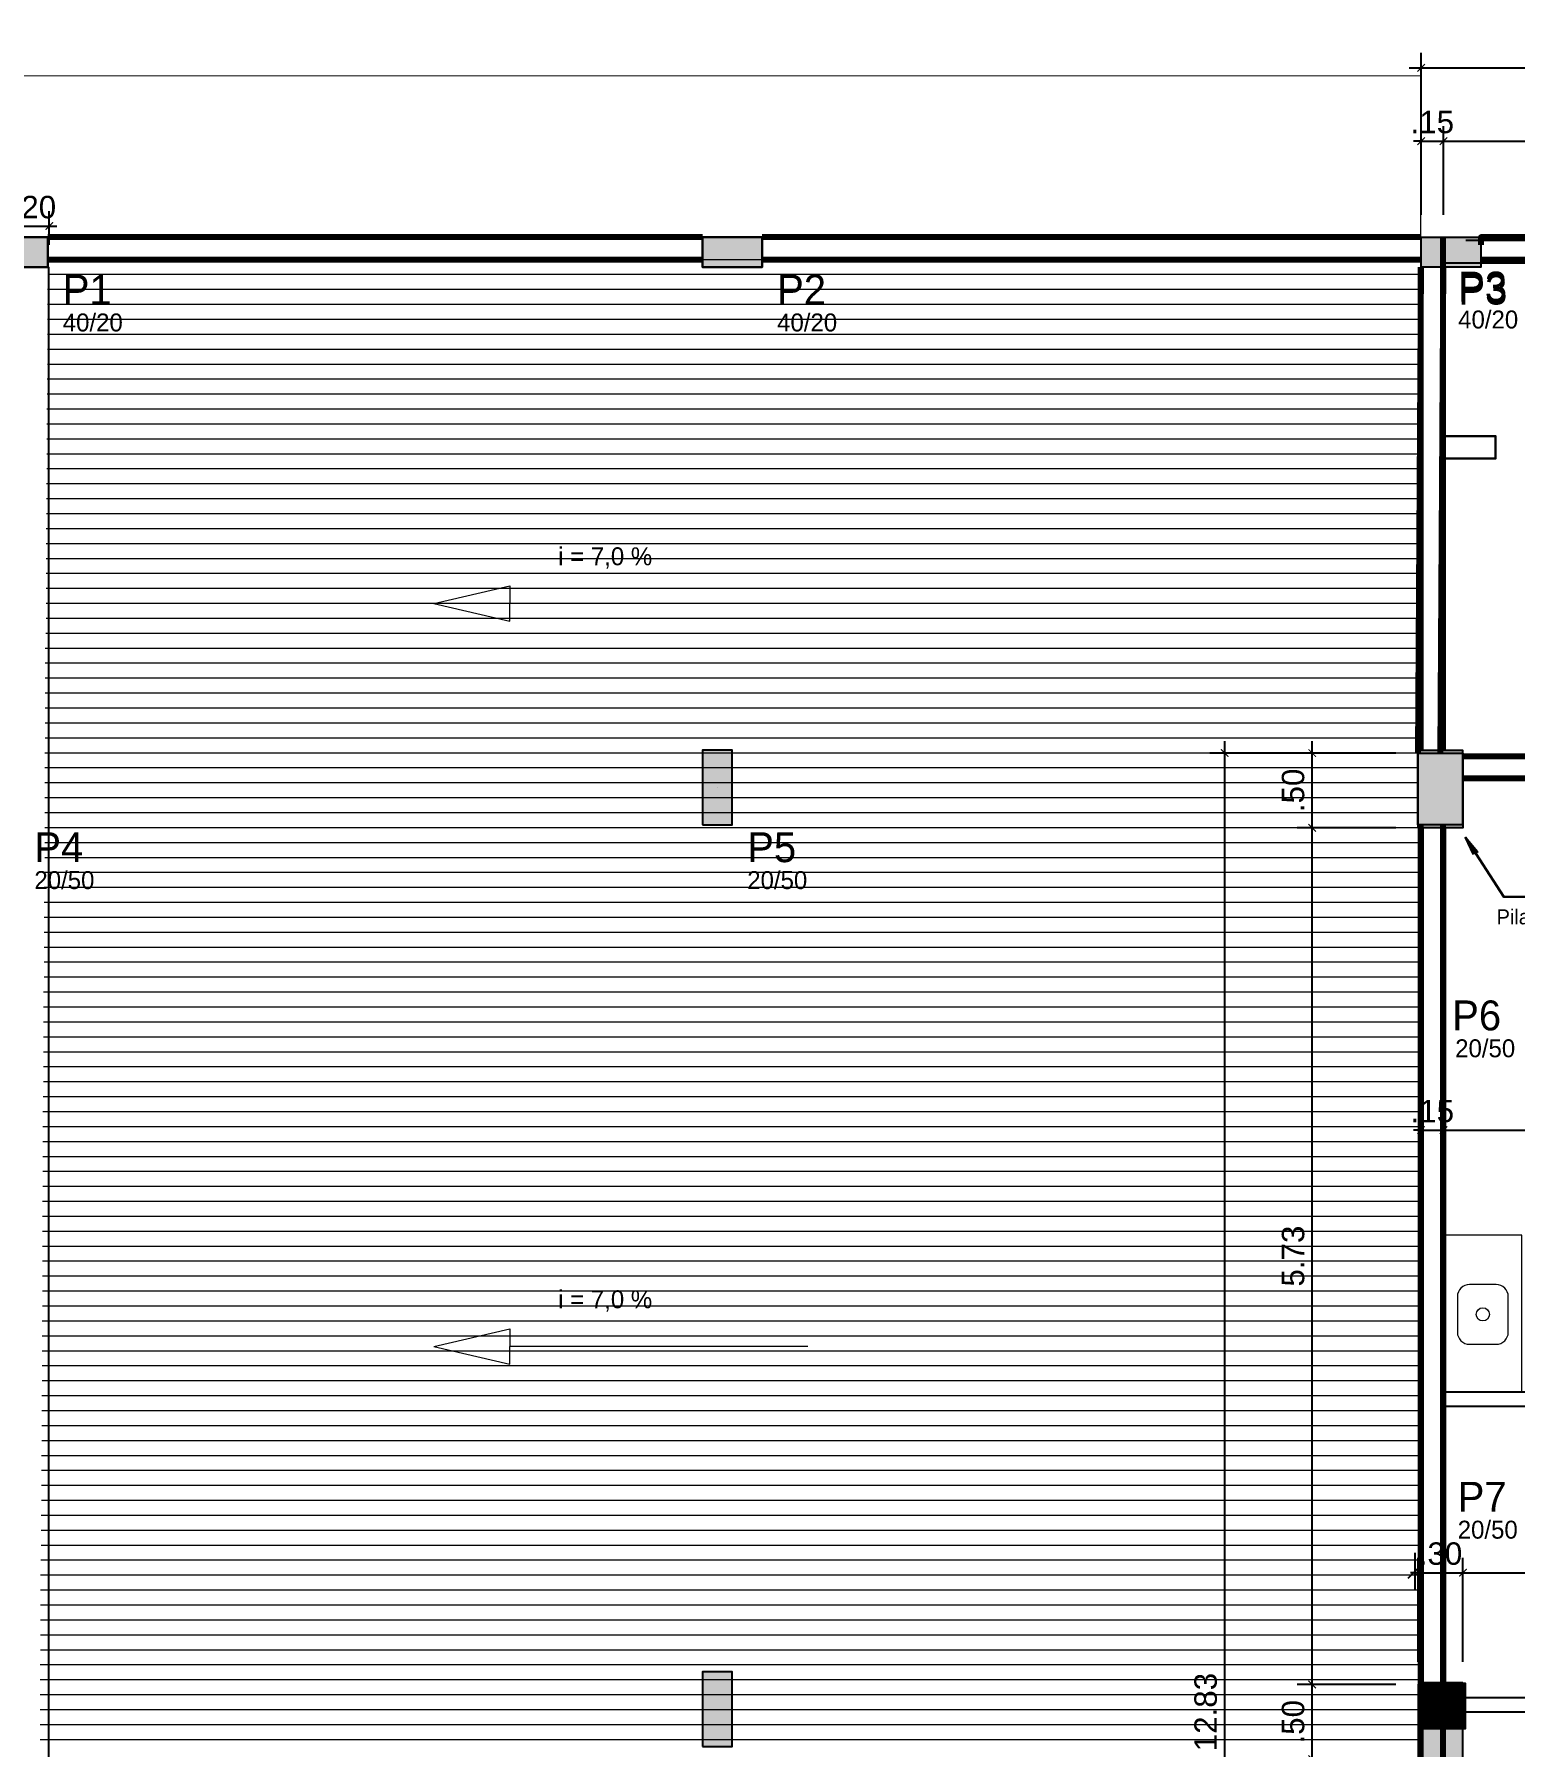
# Model space of a CAD drawing. Header units: metres. Extents: x -15851 to -15710, y 6781 to 6850.
# Drawn here: x -15826.43 to -15816.52, y 6796.07 to 6807.52 of the extents above; entities that cross this region are included whole.
import ezdxf

# ---------------------------------------------------------------- set-up
doc = ezdxf.new("R2010")
doc.units = ezdxf.units.M
for name, color, linetype in [('1', 1, 'Continuous'), ('3', 3, 'Continuous'), ('Aguas Pluviais', 160, 'Continuous'), ('Calha', 4, 'Continuous'), ('Divisórias de Gesso Acartonado', 42, 'Continuous'), ('pilares', 253, 'Continuous')]:
    doc.layers.add(name, color=color, linetype=linetype)
for name, color, linetype, lineweight in [('cota', 18, 'Continuous', 9), ('linha', 1, 'Continuous', 9), ('Linha 3', 3, 'Continuous', 30), ('linha2', 2, 'Continuous', 20), ('parede', 8, 'Continuous', 80)]:
    doc.layers.add(name, color=color, linetype=linetype, lineweight=lineweight)
doc.styles.add('arial', font='arial.ttf')
doc.dimstyles.new('1-50', dxfattribs={"dimtxt": 0.15, "dimasz": 0.05, "dimexe": 0.1, "dimexo": 0.15, "dimgap": 0.05, "dimtad": 1, "dimzin": 4, "dimdsep": 46, "dimtxsty": 'arial', "dimblk": 'ARCHTICK', "dimcen": 0, "dimdle": 0.08, "dimclrd": 256, "dimclre": 256, "dimclrt": 256, "dimadec": 1, "dimazin": 0, "dimtfac": 1, "dimtix": 1, "dimtmove": 0, "dimatfit": 0, "dimldrblk": 'ARCHTICK', "dimfxl": 1, "dimtolj": 1, "dimarcsym": 0})

# ---------------------------------------------------------------- blocks, each defined once
blk = doc.blocks.new('_ArchTick')
at = {"color": 0, "linetype": 'ByBlock', "const_width": 0.15}
blk.add_lwpolyline([(-0.5, -0.5), (0.5, 0.5)], dxfattribs=at)
blk = doc.blocks.new('*D47')
at = {"layer": 'cota', "lineweight": -2, "transparency": 16777216}
for p, q in [((-15817.147, 6806.317), (-15817.147, 6806.91)), ((-15816.997, 6806.317), (-15816.997, 6806.91)), ((-15817.147, 6806.81), (-15817.197, 6806.81)), ((-15817.147, 6806.81), (-15816.997, 6806.81)), ((-15816.997, 6806.81), (-15816.947, 6806.81))]:
    blk.add_line(p, q, dxfattribs=at)
at = {"layer": 'Defpoints', "color": 0, "transparency": 16777216}
for p in [(-15816.997, 6806.81), (-15817.147, 6806.167), (-15816.997, 6806.167)]:
    blk.add_point(p, dxfattribs=at)
at = {"layer": 'cota', "lineweight": -2, "transparency": 16777216, "xscale": 0.05, "yscale": 0.05, "zscale": 0.05}
blk.add_blockref('_ArchTick', (-15817.147, 6806.81), dxfattribs=at)
at = {"layer": 'cota', "lineweight": -2, "transparency": 16777216, "xscale": 0.05, "yscale": 0.05, "zscale": 0.05, "rotation": 180}
blk.add_blockref('_ArchTick', (-15816.997, 6806.81), dxfattribs=at)
at = {"layer": 'cota', "transparency": 16777216, "insert": (-15817.072, 6806.937), "char_height": 0.15, "attachment_point": 5, "style": 'arial'}
blk.add_mtext('\\A1;.15', dxfattribs=at)
blk = doc.blocks.new('*D48')
at = {"layer": 'cota', "lineweight": -2, "transparency": 16777216}
for p, q in [((-15816.997, 6806.317), (-15816.997, 6806.91)), ((-15812.137, 6806.317), (-15812.137, 6806.91)), ((-15817.077, 6806.81), (-15812.057, 6806.81))]:
    blk.add_line(p, q, dxfattribs=at)
at = {"layer": 'Defpoints', "color": 0, "transparency": 16777216}
for p in [(-15812.137, 6806.81), (-15816.997, 6806.167), (-15812.137, 6806.167)]:
    blk.add_point(p, dxfattribs=at)
at = {"layer": 'cota', "lineweight": -2, "transparency": 16777216, "xscale": 0.05, "yscale": 0.05, "zscale": 0.05, "rotation": 180}
blk.add_blockref('_ArchTick', (-15816.997, 6806.81), dxfattribs=at)
at = {"layer": 'cota', "lineweight": -2, "transparency": 16777216, "xscale": 0.05, "yscale": 0.05, "zscale": 0.05}
blk.add_blockref('_ArchTick', (-15812.137, 6806.81), dxfattribs=at)
at = {"layer": 'cota', "transparency": 16777216, "insert": (-15814.567, 6806.937), "char_height": 0.15, "attachment_point": 5, "style": 'arial'}
blk.add_mtext('\\A1;4.86', dxfattribs=at)
blk = doc.blocks.new('*D63')
at = {"layer": 'cota', "lineweight": -2, "transparency": 16777216}
for p, q in [((-15817.147, 6806.317), (-15817.147, 6807.4)), ((-15792.987, 6806.317), (-15792.987, 6807.4)), ((-15817.227, 6807.3), (-15792.907, 6807.3))]:
    blk.add_line(p, q, dxfattribs=at)
at = {"layer": 'Defpoints', "color": 0, "transparency": 16777216}
for p in [(-15792.987, 6807.3), (-15817.147, 6806.167), (-15792.987, 6806.167)]:
    blk.add_point(p, dxfattribs=at)
at = {"layer": 'cota', "lineweight": -2, "transparency": 16777216, "xscale": 0.05, "yscale": 0.05, "zscale": 0.05, "rotation": 180}
blk.add_blockref('_ArchTick', (-15817.147, 6807.3), dxfattribs=at)
at = {"layer": 'cota', "lineweight": -2, "transparency": 16777216, "xscale": 0.05, "yscale": 0.05, "zscale": 0.05}
blk.add_blockref('_ArchTick', (-15792.987, 6807.3), dxfattribs=at)
at = {"layer": 'cota', "transparency": 16777216, "insert": (-15805.067, 6807.427), "char_height": 0.15, "attachment_point": 5, "style": 'arial'}
blk.add_mtext('\\A1;24.16', dxfattribs=at)
blk = doc.blocks.new('*D67')
at = {"layer": 'cota', "lineweight": -2, "transparency": 16777216}
for p, q in [((-15817.317, 6796.487), (-15817.976, 6796.487)), ((-15817.876, 6795.907), (-15817.876, 6796.567)), ((-15817.317, 6795.987), (-15817.976, 6795.987))]:
    blk.add_line(p, q, dxfattribs=at)
at = {"layer": 'Defpoints', "color": 0, "transparency": 16777216}
for p in [(-15817.876, 6796.487), (-15817.167, 6796.487), (-15817.167, 6795.987)]:
    blk.add_point(p, dxfattribs=at)
at = {"layer": 'cota', "lineweight": -2, "transparency": 16777216, "xscale": 0.05, "yscale": 0.05, "zscale": 0.05}
for p, rotation in [((-15817.876, 6796.487), 90), ((-15817.876, 6795.987), 270)]:
    blk.add_blockref('_ArchTick', p, dxfattribs=dict(at, rotation=rotation))
at = {"layer": 'cota', "transparency": 16777216, "insert": (-15818.003, 6796.237), "char_height": 0.15, "attachment_point": 5, "rotation": 90, "style": 'arial'}
blk.add_mtext('\\A1;.50', dxfattribs=at)
blk = doc.blocks.new('*D68')
at = {"layer": 'cota', "lineweight": -2, "transparency": 16777216}
for p, q in [((-15817.317, 6802.217), (-15817.976, 6802.217)), ((-15817.876, 6796.407), (-15817.876, 6802.297)), ((-15817.317, 6796.487), (-15817.976, 6796.487))]:
    blk.add_line(p, q, dxfattribs=at)
at = {"layer": 'Defpoints', "color": 0, "transparency": 16777216}
for p in [(-15817.876, 6802.217), (-15817.167, 6802.217), (-15817.167, 6796.487)]:
    blk.add_point(p, dxfattribs=at)
at = {"layer": 'cota', "lineweight": -2, "transparency": 16777216, "xscale": 0.05, "yscale": 0.05, "zscale": 0.05}
for p, rotation in [((-15817.876, 6802.217), 90), ((-15817.876, 6796.487), 270)]:
    blk.add_blockref('_ArchTick', p, dxfattribs=dict(at, rotation=rotation))
at = {"layer": 'cota', "transparency": 16777216, "insert": (-15818.003, 6799.352), "char_height": 0.15, "attachment_point": 5, "rotation": 90, "style": 'arial'}
blk.add_mtext('\\A1;5.73', dxfattribs=at)
blk = doc.blocks.new('*D69')
at = {"layer": 'cota', "lineweight": -2, "transparency": 16777216}
for p, q in [((-15817.876, 6802.137), (-15817.876, 6802.797)), ((-15817.317, 6802.717), (-15817.976, 6802.717)), ((-15817.317, 6802.217), (-15817.976, 6802.217))]:
    blk.add_line(p, q, dxfattribs=at)
at = {"layer": 'Defpoints', "color": 0, "transparency": 16777216}
for p in [(-15817.876, 6802.717), (-15817.167, 6802.717), (-15817.167, 6802.217)]:
    blk.add_point(p, dxfattribs=at)
at = {"layer": 'cota', "lineweight": -2, "transparency": 16777216, "xscale": 0.05, "yscale": 0.05, "zscale": 0.05}
for p, rotation in [((-15817.876, 6802.717), 90), ((-15817.876, 6802.217), 270)]:
    blk.add_blockref('_ArchTick', p, dxfattribs=dict(at, rotation=rotation))
at = {"layer": 'cota', "transparency": 16777216, "insert": (-15818.003, 6802.467), "char_height": 0.15, "attachment_point": 5, "rotation": 90, "style": 'arial'}
blk.add_mtext('\\A1;.50', dxfattribs=at)
blk = doc.blocks.new('*D84')
at = {"layer": 'cota', "lineweight": -2, "transparency": 16777216}
for p, q in [((-15818.461, 6789.807), (-15818.461, 6802.797)), ((-15817.317, 6802.717), (-15818.561, 6802.717)), ((-15817.317, 6789.887), (-15818.561, 6789.887))]:
    blk.add_line(p, q, dxfattribs=at)
at = {"layer": 'Defpoints', "color": 0, "transparency": 16777216}
for p in [(-15818.461, 6802.717), (-15817.167, 6802.717), (-15817.167, 6789.887)]:
    blk.add_point(p, dxfattribs=at)
at = {"layer": 'cota', "lineweight": -2, "transparency": 16777216, "xscale": 0.05, "yscale": 0.05, "zscale": 0.05}
for p, rotation in [((-15818.461, 6802.717), 90), ((-15818.461, 6789.887), 270)]:
    blk.add_blockref('_ArchTick', p, dxfattribs=dict(at, rotation=rotation))
at = {"layer": 'cota', "transparency": 16777216, "insert": (-15818.588, 6796.302), "char_height": 0.15, "attachment_point": 5, "rotation": 90, "style": 'arial'}
blk.add_mtext('\\A1;12.83', dxfattribs=at)
blk = doc.blocks.new('*D85')
at = {"layer": 'cota', "lineweight": -2, "transparency": 16777216}
for p, q in [((-15817.167, 6796.637), (-15817.167, 6797.334)), ((-15816.867, 6796.637), (-15816.867, 6797.334)), ((-15817.167, 6797.234), (-15817.217, 6797.234)), ((-15817.167, 6797.234), (-15816.867, 6797.234)), ((-15816.867, 6797.234), (-15816.817, 6797.234))]:
    blk.add_line(p, q, dxfattribs=at)
at = {"layer": 'Defpoints', "color": 0, "transparency": 16777216}
for p in [(-15816.867, 6797.234), (-15817.167, 6796.487), (-15816.867, 6796.487)]:
    blk.add_point(p, dxfattribs=at)
at = {"layer": 'cota', "lineweight": -2, "transparency": 16777216, "xscale": 0.05, "yscale": 0.05, "zscale": 0.05}
blk.add_blockref('_ArchTick', (-15817.167, 6797.234), dxfattribs=at)
at = {"layer": 'cota', "lineweight": -2, "transparency": 16777216, "xscale": 0.05, "yscale": 0.05, "zscale": 0.05, "rotation": 180}
blk.add_blockref('_ArchTick', (-15816.867, 6797.234), dxfattribs=at)
at = {"layer": 'cota', "transparency": 16777216, "insert": (-15817.017, 6797.361), "char_height": 0.15, "attachment_point": 5, "style": 'arial'}
blk.add_mtext('\\A1;.30', dxfattribs=at)
blk = doc.blocks.new('*D86')
at = {"layer": 'cota', "lineweight": -2, "transparency": 16777216}
for p, q in [((-15816.867, 6796.637), (-15816.867, 6797.334)), ((-15812.387, 6796.637), (-15812.387, 6797.334)), ((-15816.947, 6797.234), (-15812.307, 6797.234))]:
    blk.add_line(p, q, dxfattribs=at)
at = {"layer": 'Defpoints', "color": 0, "transparency": 16777216}
for p in [(-15812.387, 6797.234), (-15816.867, 6796.487), (-15812.387, 6796.487)]:
    blk.add_point(p, dxfattribs=at)
at = {"layer": 'cota', "lineweight": -2, "transparency": 16777216, "xscale": 0.05, "yscale": 0.05, "zscale": 0.05, "rotation": 180}
blk.add_blockref('_ArchTick', (-15816.867, 6797.234), dxfattribs=at)
at = {"layer": 'cota', "lineweight": -2, "transparency": 16777216, "xscale": 0.05, "yscale": 0.05, "zscale": 0.05}
blk.add_blockref('_ArchTick', (-15812.387, 6797.234), dxfattribs=at)
at = {"layer": 'cota', "transparency": 16777216, "insert": (-15815.41, 6797.361), "char_height": 0.15, "attachment_point": 5, "style": 'arial'}
blk.add_mtext('\\A1;4.48', dxfattribs=at)
blk = doc.blocks.new('*D124')
at = {"layer": 'cota', "lineweight": -2, "transparency": 16777216}
for p, q in [((-15817.147, 6800.345), (-15817.147, 6800.295)), ((-15816.997, 6800.345), (-15816.997, 6800.295)), ((-15817.147, 6800.195), (-15817.197, 6800.195)), ((-15817.147, 6800.195), (-15816.997, 6800.195)), ((-15816.997, 6800.195), (-15816.947, 6800.195))]:
    blk.add_line(p, q, dxfattribs=at)
at = {"layer": 'Defpoints', "color": 0, "transparency": 16777216}
for p in [(-15817.147, 6800.195), (-15816.997, 6800.195), (-15816.997, 6800.195)]:
    blk.add_point(p, dxfattribs=at)
at = {"layer": 'cota', "lineweight": -2, "transparency": 16777216, "xscale": 0.05, "yscale": 0.05, "zscale": 0.05}
blk.add_blockref('_ArchTick', (-15817.147, 6800.195), dxfattribs=at)
at = {"layer": 'cota', "lineweight": -2, "transparency": 16777216, "xscale": 0.05, "yscale": 0.05, "zscale": 0.05, "rotation": 180}
blk.add_blockref('_ArchTick', (-15816.997, 6800.195), dxfattribs=at)
at = {"layer": 'cota', "transparency": 16777216, "insert": (-15817.072, 6800.321), "char_height": 0.15, "attachment_point": 5, "style": 'arial'}
blk.add_mtext('\\A1;.15', dxfattribs=at)
blk = doc.blocks.new('*D125')
at = {"layer": 'cota', "lineweight": -2, "transparency": 16777216}
for p, q in [((-15810.057, 6800.387), (-15810.057, 6800.095)), ((-15816.997, 6800.345), (-15816.997, 6800.295)), ((-15817.077, 6800.195), (-15809.977, 6800.195))]:
    blk.add_line(p, q, dxfattribs=at)
at = {"layer": 'Defpoints', "color": 0, "transparency": 16777216}
for p in [(-15810.057, 6800.537), (-15816.997, 6800.195), (-15810.057, 6800.195)]:
    blk.add_point(p, dxfattribs=at)
at = {"layer": 'cota', "lineweight": -2, "transparency": 16777216, "xscale": 0.05, "yscale": 0.05, "zscale": 0.05, "rotation": 180}
blk.add_blockref('_ArchTick', (-15816.997, 6800.195), dxfattribs=at)
at = {"layer": 'cota', "lineweight": -2, "transparency": 16777216, "xscale": 0.05, "yscale": 0.05, "zscale": 0.05}
blk.add_blockref('_ArchTick', (-15810.057, 6800.195), dxfattribs=at)
at = {"layer": 'cota', "transparency": 16777216, "insert": (-15813.527, 6800.321), "char_height": 0.15, "attachment_point": 5, "style": 'arial'}
blk.add_mtext('\\A1;6.94', dxfattribs=at)
blk = doc.blocks.new('*D695')
at = {"layer": 'cota', "lineweight": -2, "transparency": 16777216}
for p, q in [((-15815.9, 6806.147), (-15815.9, 6806.197)), ((-15816.847, 6806.147), (-15815.8, 6806.147)), ((-15815.9, 6806.147), (-15815.9, 6805.997)), ((-15816.997, 6805.997), (-15815.8, 6805.997)), ((-15815.9, 6805.997), (-15815.9, 6805.947))]:
    blk.add_line(p, q, dxfattribs=at)
at = {"layer": 'Defpoints', "color": 0, "transparency": 16777216}
for p in [(-15816.997, 6806.147), (-15817.147, 6805.997), (-15815.9, 6805.997)]:
    blk.add_point(p, dxfattribs=at)
at = {"layer": 'cota', "lineweight": -2, "transparency": 16777216, "xscale": 0.05, "yscale": 0.05, "zscale": 0.05}
for p, rotation in [((-15815.9, 6806.147), 270), ((-15815.9, 6805.997), 90)]:
    blk.add_blockref('_ArchTick', p, dxfattribs=dict(at, rotation=rotation))
at = {"layer": 'cota', "transparency": 16777216, "insert": (-15816.027, 6806.072), "char_height": 0.15, "attachment_point": 5, "rotation": 90, "style": 'arial'}
blk.add_mtext('\\A1;.15', dxfattribs=at)
blk = doc.blocks.new('*D699')
at = {"layer": 'cota', "lineweight": -2, "transparency": 16777216}
for p, q in [((-15826.526, 6806.117), (-15826.526, 6806.342)), ((-15826.326, 6806.117), (-15826.326, 6806.342)), ((-15826.526, 6806.242), (-15826.576, 6806.242)), ((-15826.526, 6806.242), (-15826.326, 6806.242)), ((-15826.326, 6806.242), (-15826.276, 6806.242))]:
    blk.add_line(p, q, dxfattribs=at)
at = {"layer": 'Defpoints', "color": 0, "transparency": 16777216}
for p in [(-15826.326, 6806.242), (-15826.526, 6805.967), (-15826.326, 6805.967)]:
    blk.add_point(p, dxfattribs=at)
at = {"layer": 'cota', "lineweight": -2, "transparency": 16777216, "xscale": 0.05, "yscale": 0.05, "zscale": 0.05}
blk.add_blockref('_ArchTick', (-15826.526, 6806.242), dxfattribs=at)
at = {"layer": 'cota', "lineweight": -2, "transparency": 16777216, "xscale": 0.05, "yscale": 0.05, "zscale": 0.05, "rotation": 180}
blk.add_blockref('_ArchTick', (-15826.326, 6806.242), dxfattribs=at)
at = {"layer": 'cota', "transparency": 16777216, "insert": (-15826.426, 6806.368), "char_height": 0.15, "attachment_point": 5, "style": 'arial'}
blk.add_mtext('\\A1;.20', dxfattribs=at)

msp = doc.modelspace()

# ---------------------------------------------------------------- hatches: boundary and pattern name
at = {"layer": 'pilares'}
h = msp.add_hatch(color=256, dxfattribs=at)
h.dxf.hatch_style = 1
h.paths.add_polyline_path([(-15826.436, 6790.407), (-15826.736, 6790.407), (-15826.736, 6789.907), (-15826.436, 6789.907)])
h.paths.add_polyline_path([(-15821.656, 6790.407), (-15821.956, 6790.407), (-15821.956, 6789.907), (-15821.656, 6789.907)])
h.paths.add_polyline_path([(-15826.526, 6802.737), (-15826.726, 6802.737), (-15826.726, 6802.237), (-15826.526, 6802.237)])
h.paths.add_polyline_path([(-15826.336, 6806.167), (-15826.736, 6806.167), (-15826.736, 6805.967), (-15826.336, 6805.967)])
h = msp.add_hatch(color=256, dxfattribs=at)
h.dxf.hatch_style = 1
h.paths.add_polyline_path([(-15821.556, 6806.167), (-15821.956, 6806.167), (-15821.956, 6805.967), (-15821.556, 6805.967)])
h = msp.add_hatch(color=256, dxfattribs=at)
h.paths.add_polyline_path([(-15792.967, 6790.387), (-15793.267, 6790.387), (-15793.267, 6789.887), (-15792.967, 6789.887)])
h.paths.add_polyline_path([(-15792.967, 6796.487), (-15793.267, 6796.487), (-15793.267, 6795.987), (-15792.967, 6795.987)])
h.paths.add_polyline_path([(-15792.967, 6802.717), (-15793.267, 6802.717), (-15793.267, 6802.217), (-15792.967, 6802.217)])
h.paths.add_polyline_path([(-15797.747, 6802.717), (-15798.047, 6802.717), (-15798.047, 6802.217), (-15797.747, 6802.217)])
h.paths.add_polyline_path([(-15797.747, 6796.487), (-15798.047, 6796.487), (-15798.047, 6795.987), (-15797.747, 6795.987)])
h.paths.add_polyline_path([(-15797.747, 6790.387), (-15798.047, 6790.387), (-15798.047, 6789.887), (-15797.747, 6789.887)])
h.paths.add_polyline_path([(-15797.897, 6787.337), (-15798.197, 6787.337), (-15798.197, 6787.137), (-15797.897, 6787.137)])
h.paths.add_polyline_path([(-15802.527, 6787.337), (-15802.827, 6787.337), (-15802.827, 6787.137), (-15802.527, 6787.137)])
h.paths.add_polyline_path([(-15805.217, 6787.337), (-15805.517, 6787.337), (-15805.517, 6787.137), (-15805.217, 6787.137)])
h.paths.add_polyline_path([(-15807.307, 6790.387), (-15807.607, 6790.387), (-15807.607, 6789.887), (-15807.307, 6789.887)])
h.paths.add_polyline_path([(-15812.087, 6790.387), (-15812.387, 6790.387), (-15812.387, 6790.237), (-15812.387, 6789.887), (-15812.087, 6789.887)])
h.paths.add_polyline_path([(-15816.867, 6790.387), (-15817.167, 6790.387), (-15817.167, 6789.887), (-15816.867, 6789.887)])
h.paths.add_polyline_path([(-15816.867, 6796.487), (-15817.167, 6796.487), (-15817.167, 6795.987), (-15816.867, 6795.987)])
h.paths.add_polyline_path([(-15812.087, 6796.487), (-15812.387, 6796.487), (-15812.387, 6795.987), (-15812.087, 6795.987)])
h.paths.add_polyline_path([(-15807.307, 6796.487), (-15807.607, 6796.487), (-15807.607, 6795.987), (-15807.307, 6795.987)])
h.paths.add_polyline_path([(-15802.527, 6796.487), (-15802.827, 6796.487), (-15802.827, 6795.987), (-15802.527, 6795.987)])
h.paths.add_polyline_path([(-15800.077, 6800.737), (-15800.377, 6800.737), (-15800.377, 6800.537), (-15800.077, 6800.537)])
h.paths.add_polyline_path([(-15802.642, 6802.717), (-15802.942, 6802.717), (-15802.942, 6802.217), (-15802.642, 6802.217)])
h.paths.add_polyline_path([(-15804.917, 6800.737), (-15805.217, 6800.737), (-15805.217, 6800.537), (-15804.917, 6800.537)])
h.paths.add_polyline_path([(-15809.757, 6800.737), (-15810.057, 6800.737), (-15810.057, 6800.537), (-15809.757, 6800.537)])
h.paths.add_polyline_path([(-15807.112, 6802.717), (-15807.412, 6802.717), (-15807.412, 6802.217), (-15807.112, 6802.217)])
h.paths.add_polyline_path([(-15812.087, 6802.717), (-15812.387, 6802.717), (-15812.387, 6802.217), (-15812.087, 6802.217)])
h.paths.add_polyline_path([(-15816.867, 6802.717), (-15817.167, 6802.717), (-15817.167, 6802.217), (-15816.867, 6802.217)])
h.paths.add_polyline_path([(-15811.737, 6806.167), (-15812.137, 6806.167), (-15812.137, 6805.967), (-15811.737, 6805.967)])
h.paths.add_polyline_path([(-15807.257, 6806.167), (-15807.657, 6806.167), (-15807.657, 6805.967), (-15807.257, 6805.967)])
h.paths.add_polyline_path([(-15802.477, 6806.167), (-15802.877, 6806.167), (-15802.877, 6805.967), (-15802.477, 6805.967)])
h.paths.add_polyline_path([(-15798.007, 6806.167), (-15798.407, 6806.167), (-15798.407, 6805.967), (-15798.007, 6805.967)])
at = {"layer": 'pilares', "true_color": 0x939598, "transparency": 33554666}
h = msp.add_hatch(color=252, dxfattribs=at)
h.dxf.hatch_style = 1
h.paths.add_polyline_path([(-15816.747, 6806.167), (-15817.147, 6806.167), (-15817.147, 6805.967), (-15816.747, 6805.967)])
at = {"layer": 'pilares', "linetype": 'Continuous'}
h = msp.add_hatch(color=256, dxfattribs=at)
h.dxf.hatch_style = 1
h.paths.add_polyline_path([(-15816.869, 6802.737), (-15817.169, 6802.737), (-15817.169, 6802.237), (-15816.869, 6802.237)])

# ---------------------------------------------------------------- linework, layer by layer
at = {"layer": '1', "linetype": 'Continuous'}
for p, q in [((-15817.233, 6797.198), (-15817.145, 6797.286)), ((-15817.189, 6797.367), (-15817.189, 6797.117)), ((-15821.856, 6796.322), (-15821.856, 6796.322))]:
    msp.add_line(p, q, dxfattribs=at)
msp.add_lwpolyline([(-15821.956, 6806.167), (-15821.556, 6806.167), (-15821.556, 6805.967), (-15821.956, 6805.967), (-15821.956, 6806.167)], dxfattribs=at)
msp.add_solid([(-15821.956, 6805.967), (-15821.956, 6806.167), (-15821.956, 6805.967)], dxfattribs=at)
at = {"layer": 'Aguas Pluviais', "linetype": 'Continuous'}
msp.add_lwpolyline([(-15821.956, 6805.967), (-15821.556, 6805.967), (-15821.556, 6806.167), (-15821.956, 6806.167), (-15821.956, 6805.967)], dxfattribs=at)
at = {"layer": 'Calha'}
msp.add_lwpolyline([(-15826.526, 6805.967), (-15826.331, 6805.967), (-15826.331, 6790.457), (-15826.526, 6790.457)], close=True, dxfattribs=at)
at = {"layer": 'Divisórias de Gesso Acartonado'}
for p, q in [((-15812.132, 6798.442), (-15816.997, 6798.442)), ((-15812.227, 6798.347), (-15816.997, 6798.347)), ((-15812.387, 6796.397), (-15816.867, 6796.397)), ((-15812.387, 6796.302), (-15816.867, 6796.302))]:
    msp.add_line(p, q, dxfattribs=at)
at = {"layer": 'linha'}
for p, q in [((-15823.754, 6803.717), (-15823.245, 6803.835)), ((-15823.245, 6803.835), (-15823.245, 6803.717)), ((-15823.754, 6803.717), (-15823.245, 6803.599)), ((-15821.25, 6803.717), (-15823.245, 6803.717)), ((-15823.245, 6803.599), (-15823.245, 6803.717)), ((-15823.754, 6798.747), (-15823.245, 6798.865)), ((-15823.245, 6798.865), (-15823.245, 6798.747)), ((-15823.754, 6798.747), (-15823.245, 6798.629)), ((-15821.25, 6798.747), (-15823.245, 6798.747)), ((-15823.245, 6798.629), (-15823.245, 6798.747))]:
    msp.add_line(p, q, dxfattribs=at)
for points in [[(-15817.147, 6806.017), (-15826.336, 6806.017)], [(-15817.147, 6805.917), (-15826.336, 6805.917)], [(-15817.149, 6805.817), (-15826.338, 6805.817)], [(-15817.149, 6805.717), (-15826.338, 6805.717)], [(-15817.149, 6805.617), (-15826.338, 6805.617)], [(-15817.149, 6805.517), (-15826.338, 6805.517)], [(-15817.149, 6805.417), (-15826.338, 6805.417)], [(-15817.15, 6805.317), (-15826.339, 6805.317)], [(-15817.151, 6805.217), (-15826.34, 6805.217)], [(-15817.151, 6805.117), (-15826.34, 6805.117)], [(-15817.154, 6805.017), (-15826.343, 6805.017)], [(-15817.154, 6804.917), (-15826.343, 6804.917)], [(-15817.154, 6804.817), (-15826.343, 6804.817)], [(-15817.154, 6804.717), (-15826.343, 6804.717)], [(-15817.154, 6804.617), (-15826.343, 6804.617)], [(-15817.155, 6804.517), (-15826.344, 6804.517)], [(-15817.155, 6804.417), (-15826.344, 6804.417)], [(-15817.155, 6804.317), (-15826.344, 6804.317)], [(-15817.158, 6804.217), (-15826.347, 6804.217)], [(-15817.158, 6804.117), (-15826.347, 6804.117)], [(-15817.158, 6804.017), (-15826.347, 6804.017)], [(-15817.158, 6803.917), (-15826.347, 6803.917)], [(-15817.158, 6803.817), (-15826.347, 6803.817)], [(-15817.159, 6803.717), (-15826.348, 6803.717)], [(-15817.159, 6803.617), (-15826.348, 6803.617)], [(-15817.161, 6803.517), (-15826.35, 6803.517)], [(-15817.164, 6803.417), (-15826.353, 6803.417)], [(-15817.164, 6803.317), (-15826.353, 6803.317)], [(-15817.164, 6803.217), (-15826.353, 6803.217)], [(-15817.164, 6803.117), (-15826.353, 6803.117)], [(-15817.164, 6803.017), (-15826.353, 6803.017)], [(-15817.164, 6802.917), (-15826.354, 6802.917)], [(-15817.165, 6802.817), (-15826.354, 6802.817)], [(-15817.166, 6802.717), (-15826.355, 6802.717)], [(-15817.166, 6802.617), (-15826.355, 6802.617)], [(-15817.166, 6802.517), (-15826.355, 6802.517)], [(-15817.166, 6802.417), (-15826.355, 6802.417)], [(-15817.166, 6802.317), (-15826.355, 6802.317)], [(-15817.167, 6802.217), (-15826.356, 6802.217)], [(-15817.149, 6802.117), (-15826.356, 6802.117)], [(-15817.149, 6802.017), (-15826.357, 6802.017)], [(-15817.149, 6801.917), (-15826.36, 6801.917)], [(-15817.149, 6801.817), (-15826.36, 6801.817)], [(-15817.149, 6801.717), (-15826.36, 6801.717)], [(-15817.149, 6801.617), (-15826.36, 6801.617)], [(-15817.149, 6801.517), (-15826.36, 6801.517)], [(-15817.149, 6801.417), (-15826.36, 6801.417)], [(-15817.149, 6801.317), (-15826.361, 6801.317)], [(-15817.149, 6801.217), (-15826.361, 6801.217)], [(-15817.149, 6801.117), (-15826.364, 6801.117)], [(-15817.149, 6801.017), (-15826.364, 6801.017)], [(-15817.149, 6800.917), (-15826.364, 6800.917)], [(-15817.149, 6800.817), (-15826.364, 6800.817)], [(-15817.149, 6800.717), (-15826.364, 6800.717)], [(-15817.149, 6800.617), (-15826.364, 6800.617)], [(-15817.149, 6800.517), (-15826.365, 6800.517)], [(-15817.149, 6800.417), (-15826.367, 6800.417)], [(-15817.149, 6800.317), (-15826.37, 6800.317)], [(-15817.149, 6800.217), (-15826.37, 6800.217)], [(-15817.149, 6800.117), (-15826.37, 6800.117)], [(-15817.149, 6800.017), (-15826.37, 6800.017)], [(-15817.149, 6799.917), (-15826.37, 6799.917)], [(-15817.149, 6799.817), (-15826.37, 6799.817)], [(-15817.149, 6799.717), (-15826.371, 6799.717)], [(-15817.149, 6799.617), (-15826.371, 6799.617)], [(-15817.149, 6799.517), (-15826.371, 6799.517)], [(-15817.149, 6799.417), (-15826.371, 6799.417)], [(-15817.149, 6799.317), (-15826.371, 6799.317)], [(-15817.149, 6799.217), (-15826.371, 6799.217)], [(-15817.149, 6799.117), (-15826.372, 6799.117)], [(-15817.149, 6799.017), (-15826.372, 6799.017)], [(-15817.149, 6798.917), (-15826.373, 6798.917)], [(-15817.149, 6798.817), (-15826.375, 6798.817)], [(-15817.149, 6798.717), (-15826.375, 6798.717)], [(-15817.149, 6798.617), (-15826.375, 6798.617)], [(-15817.149, 6798.417), (-15826.376, 6798.417)], [(-15817.149, 6798.517), (-15826.375, 6798.517)], [(-15817.149, 6798.317), (-15826.376, 6798.317)], [(-15817.149, 6798.217), (-15826.377, 6798.217)], [(-15817.149, 6798.117), (-15826.377, 6798.117)], [(-15817.149, 6798.017), (-15826.379, 6798.017)], [(-15817.149, 6797.917), (-15826.379, 6797.917)], [(-15817.149, 6797.817), (-15826.379, 6797.817)], [(-15817.149, 6797.717), (-15826.379, 6797.717)], [(-15817.149, 6797.617), (-15826.38, 6797.617)], [(-15817.149, 6797.517), (-15826.38, 6797.517)], [(-15817.149, 6797.417), (-15826.381, 6797.417)], [(-15817.149, 6797.317), (-15826.383, 6797.317)], [(-15817.149, 6797.217), (-15826.385, 6797.217)], [(-15817.149, 6797.117), (-15826.385, 6797.117)], [(-15817.149, 6797.017), (-15826.385, 6797.017)], [(-15817.149, 6796.917), (-15826.385, 6796.917)], [(-15817.149, 6796.817), (-15826.385, 6796.817)], [(-15817.149, 6796.717), (-15826.386, 6796.717)], [(-15817.149, 6796.617), (-15826.387, 6796.617)], [(-15817.149, 6796.517), (-15826.387, 6796.517)], [(-15817.149, 6796.417), (-15826.387, 6796.417)], [(-15817.149, 6796.317), (-15826.387, 6796.317)], [(-15817.149, 6796.217), (-15826.387, 6796.217)], [(-15817.149, 6796.117), (-15826.387, 6796.117)]]:
    msp.add_lwpolyline(points, dxfattribs=at)
at = {"layer": 'Linha 3', "linetype": 'Continuous'}
msp.add_line((-15817.149, 6791.44), (-15817.149, 6802.237), dxfattribs=at)
for points in [[(-15816.999, 6804.387), (-15816.999, 6804.387), (-15816.999, 6804.687), (-15816.649, 6804.687), (-15816.649, 6804.837), (-15816.999, 6804.837)], [(-15816.221, 6801.755), (-15816.594, 6801.755), (-15816.85, 6802.151), (-15816.769, 6802.056), (-15816.85, 6802.151), (-15816.796, 6802.038)]]:
    msp.add_lwpolyline(points, dxfattribs=at)
at = {"layer": 'linha2'}
for p in [(-15827.816, 6807.247), (-15817.149, 6806.167)]:
    msp.add_line(p, (-15817.149, 6807.249), dxfattribs=at)
at = {"layer": 'linha2', "ltscale": 0.2}
msp.add_lwpolyline([(-15816.997, 6799.492), (-15816.997, 6798.442), (-15816.472, 6798.442), (-15816.472, 6799.492)], close=True, dxfattribs=at)
msp.add_lwpolyline([(-15816.564, 6798.842), (-15816.564, 6799.082, 0.414214), (-15816.644, 6799.162), (-15816.824, 6799.162, 0.414214), (-15816.904, 6799.082), (-15816.904, 6798.842, 0.414214), (-15816.824, 6798.762), (-15816.644, 6798.762, 0.414214)], format="xyb", close=True, dxfattribs=at)
msp.add_circle((-15816.734, 6798.962), 0.0441, dxfattribs=at)
at = {"layer": 'parede'}
for p, q in [((-15821.956, 6806.167), (-15826.336, 6806.167)), ((-15817.149, 6806.167), (-15821.556, 6806.167)), ((-15816.999, 6802.737), (-15816.999, 6806.167)), ((-15821.956, 6806.017), (-15826.336, 6806.017)), ((-15817.147, 6806.017), (-15821.556, 6806.017)), ((-15817.149, 6802.737), (-15817.149, 6805.967)), ((-15812.137, 6806.017), (-15816.747, 6806.017)), ((-15817.147, 6796.487), (-15817.147, 6802.217)), ((-15816.997, 6796.487), (-15816.997, 6802.217)), ((-15817.167, 6796.487), (-15816.867, 6796.487))]:
    msp.add_line(p, q, dxfattribs=at)
at = {"layer": 'parede', "linetype": 'Continuous'}
for p, q in [((-15817.149, 6790.407), (-15817.149, 6802.237)), ((-15816.999, 6790.407), (-15816.999, 6802.237))]:
    msp.add_line(p, q, dxfattribs=at)
at = {"layer": 'parede'}
for points in [[(-15812.137, 6806.117), (-15812.137, 6806.167), (-15816.747, 6806.167), (-15816.747, 6806.117)], [(-15817.167, 6802.717), (-15817.147, 6805.967)], [(-15817.017, 6802.717), (-15816.997, 6805.967)], [(-15816.867, 6802.697), (-15815.547, 6802.697), (-15815.547, 6802.547), (-15816.867, 6802.547)]]:
    msp.add_lwpolyline(points, dxfattribs=at)
at = {"layer": 'pilares'}
msp.add_line((-15821.856, 6802.487), (-15821.856, 6802.487), dxfattribs=at)
msp.add_line((-15821.856, 6802.487), (-15821.856, 6802.487), dxfattribs=at)
msp.add_line((-15821.856, 6802.487), (-15821.856, 6802.487), dxfattribs=at)
at = {"layer": 'pilares', "linetype": 'Continuous'}
for p, q in [((-15817.149, 6796.192), (-15816.849, 6796.492)), ((-15817.149, 6796.199), (-15816.856, 6796.492)), ((-15817.149, 6796.206), (-15816.863, 6796.492)), ((-15817.149, 6796.213), (-15816.87, 6796.492)), ((-15817.149, 6796.22), (-15816.877, 6796.492)), ((-15817.149, 6796.227), (-15816.884, 6796.492)), ((-15817.149, 6796.234), (-15816.891, 6796.492)), ((-15817.149, 6796.241), (-15816.898, 6796.492)), ((-15817.149, 6796.248), (-15816.905, 6796.492)), ((-15817.149, 6796.256), (-15816.912, 6796.492)), ((-15817.149, 6796.263), (-15816.919, 6796.492)), ((-15817.149, 6796.27), (-15816.926, 6796.492)), ((-15817.149, 6796.277), (-15816.934, 6796.492)), ((-15817.149, 6796.284), (-15816.941, 6796.492)), ((-15817.149, 6796.291), (-15816.948, 6796.492)), ((-15817.149, 6796.298), (-15816.955, 6796.492)), ((-15817.149, 6796.305), (-15816.962, 6796.492)), ((-15817.149, 6796.312), (-15816.969, 6796.492)), ((-15817.149, 6796.319), (-15816.976, 6796.492)), ((-15817.149, 6796.326), (-15816.983, 6796.492)), ((-15817.149, 6796.333), (-15816.99, 6796.492)), ((-15817.149, 6796.34), (-15816.997, 6796.492)), ((-15817.149, 6796.347), (-15817.004, 6796.492)), ((-15817.149, 6796.355), (-15817.011, 6796.492)), ((-15817.149, 6796.362), (-15817.018, 6796.492)), ((-15817.149, 6796.369), (-15817.025, 6796.492)), ((-15817.149, 6796.376), (-15817.032, 6796.492)), ((-15817.149, 6796.383), (-15817.04, 6796.492)), ((-15817.149, 6796.39), (-15817.047, 6796.492)), ((-15817.149, 6796.397), (-15817.054, 6796.492)), ((-15817.149, 6796.404), (-15817.061, 6796.492)), ((-15817.149, 6796.411), (-15817.068, 6796.492)), ((-15817.149, 6796.418), (-15817.075, 6796.492)), ((-15817.149, 6796.425), (-15817.082, 6796.492)), ((-15817.149, 6796.432), (-15817.089, 6796.492)), ((-15817.149, 6796.439), (-15817.096, 6796.492)), ((-15817.149, 6796.446), (-15817.103, 6796.492)), ((-15817.149, 6796.454), (-15817.11, 6796.492)), ((-15817.149, 6796.461), (-15817.117, 6796.492)), ((-15817.149, 6796.468), (-15817.124, 6796.492)), ((-15817.149, 6796.475), (-15817.131, 6796.492)), ((-15817.149, 6796.482), (-15817.139, 6796.492)), ((-15817.149, 6796.489), (-15817.146, 6796.492)), ((-15817.142, 6796.192), (-15816.849, 6796.485)), ((-15817.135, 6796.192), (-15816.849, 6796.478)), ((-15817.127, 6796.192), (-15816.849, 6796.471)), ((-15817.12, 6796.192), (-15816.849, 6796.464)), ((-15816.849, 6796.492), (-15816.849, 6796.492)), ((-15817.113, 6796.192), (-15816.849, 6796.457)), ((-15817.106, 6796.192), (-15816.849, 6796.449)), ((-15817.099, 6796.192), (-15816.849, 6796.442)), ((-15817.092, 6796.192), (-15816.849, 6796.435)), ((-15817.085, 6796.192), (-15816.849, 6796.428)), ((-15817.078, 6796.192), (-15816.849, 6796.421)), ((-15817.071, 6796.192), (-15816.849, 6796.414)), ((-15817.064, 6796.192), (-15816.849, 6796.407)), ((-15817.057, 6796.192), (-15816.849, 6796.4)), ((-15817.05, 6796.192), (-15816.849, 6796.393)), ((-15817.043, 6796.192), (-15816.849, 6796.386)), ((-15817.036, 6796.192), (-15816.849, 6796.379)), ((-15817.028, 6796.192), (-15816.849, 6796.372)), ((-15817.021, 6796.192), (-15816.849, 6796.365)), ((-15817.014, 6796.192), (-15816.849, 6796.358)), ((-15817.007, 6796.192), (-15816.849, 6796.35)), ((-15817, 6796.192), (-15816.849, 6796.343)), ((-15817.106, 6796.342), (-15817.106, 6796.342)), ((-15817.106, 6796.342), (-15817.106, 6796.342)), ((-15816.993, 6796.192), (-15816.849, 6796.336)), ((-15816.986, 6796.192), (-15816.849, 6796.329)), ((-15816.979, 6796.192), (-15816.849, 6796.322)), ((-15816.972, 6796.192), (-15816.849, 6796.315)), ((-15816.965, 6796.192), (-15816.849, 6796.308)), ((-15816.958, 6796.192), (-15816.849, 6796.301)), ((-15816.951, 6796.192), (-15816.849, 6796.294)), ((-15816.944, 6796.192), (-15816.849, 6796.287)), ((-15816.937, 6796.192), (-15816.849, 6796.28)), ((-15816.929, 6796.192), (-15816.849, 6796.273)), ((-15816.922, 6796.192), (-15816.849, 6796.266)), ((-15816.915, 6796.192), (-15816.849, 6796.259)), ((-15816.908, 6796.192), (-15816.849, 6796.251)), ((-15816.901, 6796.192), (-15816.849, 6796.244)), ((-15816.894, 6796.192), (-15816.849, 6796.237)), ((-15816.887, 6796.192), (-15816.849, 6796.23)), ((-15817.149, 6796.192), (-15817.149, 6796.192)), ((-15816.88, 6796.192), (-15816.849, 6796.223)), ((-15816.873, 6796.192), (-15816.849, 6796.216)), ((-15816.866, 6796.192), (-15816.849, 6796.209)), ((-15816.859, 6796.192), (-15816.849, 6796.202)), ((-15816.852, 6796.192), (-15816.849, 6796.195)), ((-15816.849, 6796.192), (-15816.849, 6796.192)), ((-15816.849, 6796.192), (-15816.849, 6796.192))]:
    msp.add_line(p, q, dxfattribs=at)
at = {"layer": 'pilares'}
for points in [[(-15826.736, 6806.167), (-15826.336, 6806.167), (-15826.336, 6805.967), (-15826.736, 6805.967), (-15826.736, 6806.167)], [(-15826.736, 6805.967), (-15826.336, 6805.967), (-15826.336, 6806.167), (-15826.736, 6806.167), (-15826.736, 6805.967)], [(-15821.956, 6802.237), (-15821.756, 6802.237), (-15821.756, 6802.737), (-15821.956, 6802.737), (-15821.956, 6802.237)], [(-15821.956, 6796.072), (-15821.756, 6796.072), (-15821.756, 6796.572), (-15821.956, 6796.572), (-15821.956, 6796.072)]]:
    msp.add_lwpolyline(points, dxfattribs=at)
for points in [[(-15826.736, 6806.167), (-15826.336, 6806.167), (-15826.336, 6805.967), (-15826.736, 6805.967)], [(-15821.956, 6806.167), (-15821.556, 6806.167), (-15821.556, 6805.967), (-15821.956, 6805.967)], [(-15817.147, 6806.167), (-15816.747, 6806.167), (-15816.747, 6805.967), (-15817.147, 6805.967)], [(-15817.167, 6802.717), (-15816.867, 6802.717), (-15816.867, 6802.217), (-15817.167, 6802.217)], [(-15817.167, 6795.987), (-15816.867, 6795.987), (-15816.867, 6796.487), (-15817.167, 6796.487)]]:
    msp.add_lwpolyline(points, close=True, dxfattribs=at)
at = {"layer": 'pilares', "linetype": 'Continuous'}
for points in [[(-15817.169, 6802.737), (-15816.869, 6802.737), (-15816.869, 6802.237), (-15817.169, 6802.237), (-15817.169, 6802.737)], [(-15817.169, 6802.737), (-15816.869, 6802.737), (-15816.869, 6802.237), (-15817.169, 6802.237), (-15817.169, 6802.737)], [(-15817.149, 6796.192), (-15816.849, 6796.192), (-15816.849, 6796.492), (-15817.149, 6796.492), (-15817.149, 6796.192)]]:
    msp.add_lwpolyline(points, dxfattribs=at)
msp.add_lwpolyline([(-15817.169, 6802.737), (-15816.869, 6802.737), (-15816.869, 6802.237), (-15817.169, 6802.237)], close=True, dxfattribs=at)
at = {"layer": 'pilares'}
for points in [[(-15821.956, 6802.237), (-15821.756, 6802.237), (-15821.756, 6802.737)], [(-15821.956, 6802.237), (-15821.756, 6802.737), (-15821.956, 6802.737)], [(-15821.956, 6802.237), (-15821.956, 6802.737), (-15821.956, 6802.237)], [(-15821.956, 6796.072), (-15821.756, 6796.072), (-15821.756, 6796.572)], [(-15821.956, 6796.072), (-15821.756, 6796.572), (-15821.956, 6796.572)], [(-15821.956, 6796.072), (-15821.956, 6796.572), (-15821.956, 6796.072)]]:
    msp.add_solid(points, dxfattribs=at)

# ---------------------------------------------------------------- texts
at = {"layer": '3', "linetype": 'Continuous'}
for s, p in [('40/20', (-15826.236, 6805.537)), ('40/20', (-15821.456, 6805.537)), ('40/20', (-15816.899, 6805.557)), ('i = 7,0 %%%', (-15822.921, 6803.973)), ('20/50', (-15826.426, 6801.807)), ('20/50', (-15821.656, 6801.807)), ('20/50', (-15816.919, 6800.682)), ('i = 7,0 %%%', (-15822.921, 6799.003)), ('20/50', (-15816.902, 6797.462))]:
    msp.add_text(s, height=0.12, dxfattribs=at).set_placement(p)
at = {"layer": 'Aguas Pluviais', "linetype": 'Continuous'}
for s, p in [('P1', (-15826.236, 6805.717)), ('P2', (-15821.456, 6805.717)), ('P3', (-15816.899, 6805.737)), ('P3', (-15816.897, 6805.717)), ('P4', (-15826.426, 6801.987)), ('P5', (-15821.656, 6801.987)), ('P6', (-15816.939, 6800.862)), ('P7', (-15816.902, 6797.642))]:
    msp.add_text(s, height=0.2, dxfattribs=at).set_placement(p)
at = {"layer": 'Linha 3', "linetype": 'Continuous'}
msp.add_text('Pilar existente', height=0.1, dxfattribs=at).set_placement((-15816.642, 6801.571))

# ---------------------------------------------------------------- dimensions: what is measured, and where the dimension line sits
at = {"layer": 'cota'}
for base, p1, p2, picture, middle in [((-15792.987, 6807.3), (-15817.147, 6806.167), (-15792.987, 6806.167), '*D63', (-15805.067, 6807.427)), ((-15816.997, 6806.81), (-15817.147, 6806.167), (-15816.997, 6806.167), '*D47', (-15817.072, 6806.937)), ((-15812.137, 6806.81), (-15816.997, 6806.167), (-15812.137, 6806.167), '*D48', (-15814.567, 6806.937)), ((-15826.326, 6806.242), (-15826.526, 6805.967), (-15826.326, 6805.967), '*D699', (-15826.426, 6806.368)), ((-15810.057, 6800.195), (-15816.997, 6800.195), (-15810.057, 6800.537), '*D125', (-15813.527, 6800.321)), ((-15816.997, 6800.195), (-15817.147, 6800.195), (-15816.997, 6800.195), '*D124', (-15817.072, 6800.321)), ((-15816.867, 6797.234), (-15817.167, 6796.487), (-15816.867, 6796.487), '*D85', (-15817.017, 6797.361))]:
    dim = msp.add_linear_dim(base=base, p1=p1, p2=p2, dimstyle='1-50', dxfattribs=at)
    dim.commit()
    dim.dimension.update_dxf_attribs({"geometry": picture, "text_midpoint": middle})
for base, p1, p2, picture, middle in [((-15815.9, 6805.997), (-15816.997, 6806.147), (-15817.147, 6805.997), '*D695', (-15816.027, 6806.072)), ((-15818.461, 6802.717), (-15817.167, 6789.887), (-15817.167, 6802.717), '*D84', (-15818.588, 6796.302)), ((-15817.876, 6802.717), (-15817.167, 6802.217), (-15817.167, 6802.717), '*D69', (-15818.003, 6802.467)), ((-15817.876, 6802.217), (-15817.167, 6796.487), (-15817.167, 6802.217), '*D68', (-15818.003, 6799.352)), ((-15817.876, 6796.487), (-15817.167, 6795.987), (-15817.167, 6796.487), '*D67', (-15818.003, 6796.237))]:
    dim = msp.add_linear_dim(base=base, p1=p1, p2=p2, angle=90, dimstyle='1-50', dxfattribs=at)
    dim.commit()
    dim.dimension.update_dxf_attribs({"geometry": picture, "text_midpoint": middle})
dim = msp.add_linear_dim(base=(-15812.387, 6797.234), p1=(-15816.867, 6796.487), p2=(-15812.387, 6796.487), dimstyle='1-50', dxfattribs=at)
dim.commit()
dim.dimension.update_dxf_attribs({"geometry": '*D86', "text_midpoint": (-15815.41, 6797.234), "dimtype": 160})

doc.saveas('drawing.dxf')
